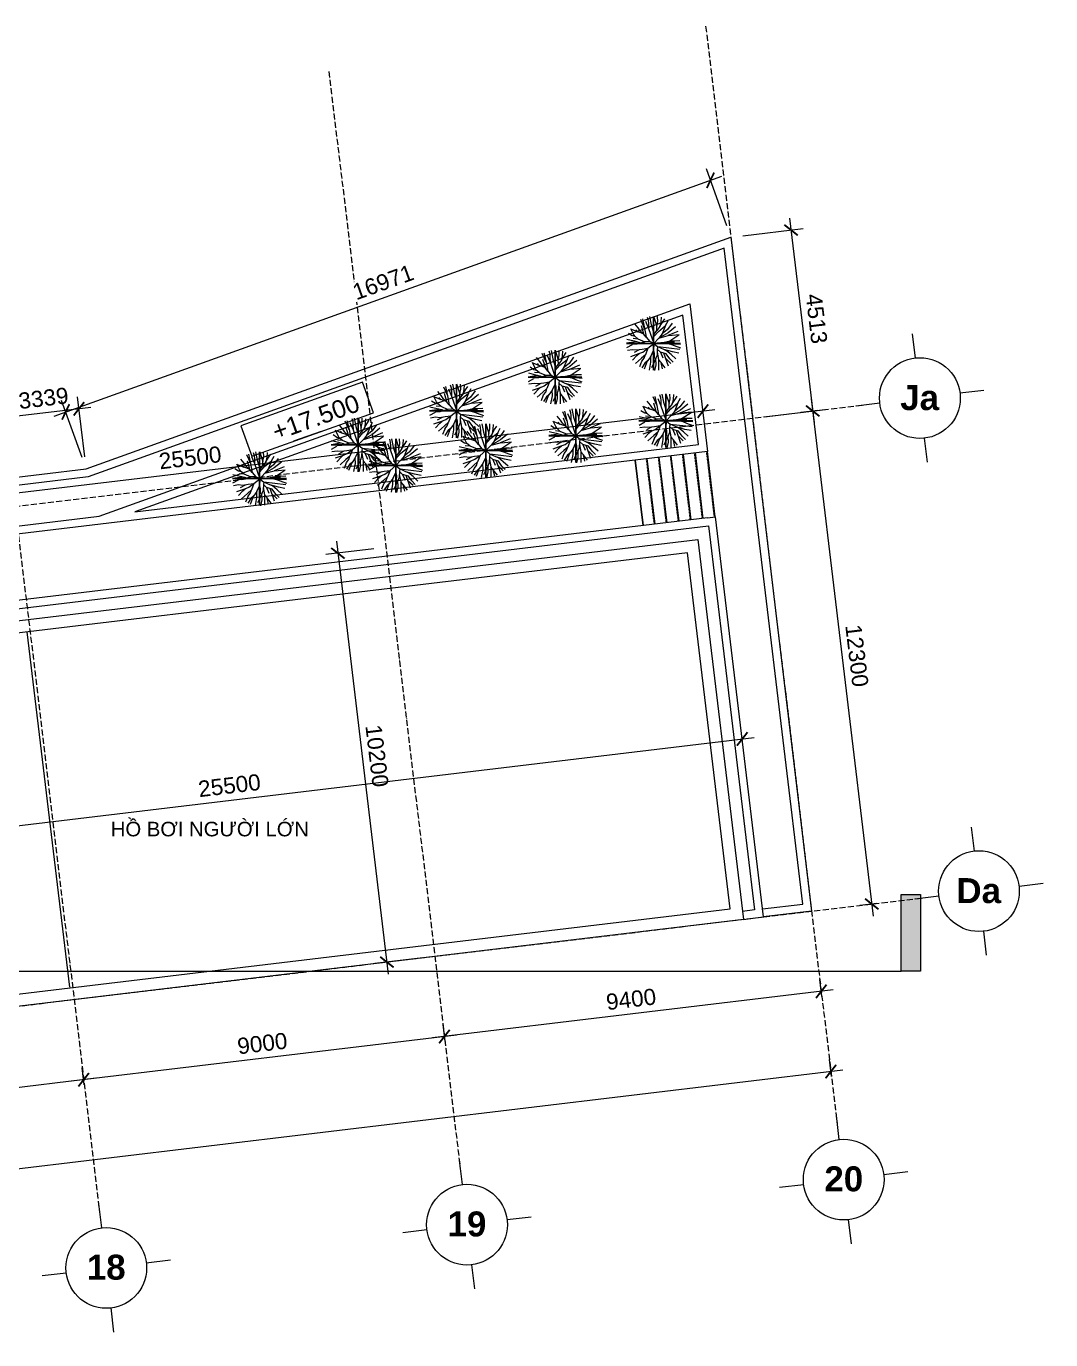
# Model space of a CAD drawing. Header units: millimetres. Extents: x -20215 to 101892, y -17414 to 45470.
# Drawn here: x 76515 to 101892, y 10793 to 43328 of the extents above; entities that cross this region are included whole.
import ezdxf

# ---------------------------------------------------------------- set-up
doc = ezdxf.new("R2010")
doc.units = ezdxf.units.MM
doc.linetypes.add('Grid Line', pattern=[4.2, 3, -0.6, 0, -0.6])
doc.linetypes.add('Overhead 1_16_', pattern=[2.579687, 1.5875, -0.992188])
for name, color, linetype, lineweight in [('CHU', 181, 'Continuous', 5), ('DIM', 1, 'Continuous', 5), ('G-ANNO-DIMS', 111, 'Continuous', 5), ('G-ANNO-SYMB', 111, 'Continuous', 5), ('G-IMPT', 8, 'Continuous', 5), ('KH', 6, 'Continuous', 5), ('L-SITE', 91, 'Continuous', 5), ('NET-THAY', 2, 'Continuous', 9), ('S-STRS', 31, 'Continuous', 5), ('TRUC', 225, 'Continuous', 5)]:
    doc.layers.add(name, color=color, linetype=linetype, lineweight=lineweight)
doc.styles.add('Arial_3', font='arial_0.ttf', dxfattribs={"height": 440})
doc.styles.add('Arial_6', font='arial_0.ttf', dxfattribs={"height": 360})
doc.styles.add('Arial_B', font='arialbd_0.ttf', dxfattribs={"height": 619.047619})
doc.styles.add('TA1', font='arial_0.ttf')
doc.dimstyles.new('D_200_KTx2', dxfattribs={"dimtxt": 400, "dimasz": 300, "dimexe": 300, "dimexo": 300, "dimgap": 160, "dimtad": 1, "dimdec": 0, "dimzin": 9, "dimtxsty": 'TA1', "dimblk": 'ARCHTICK', "dimcen": 1, "dimdle": 300, "dimclrd": 256, "dimclre": 256, "dimclrt": 7, "dimadec": 0, "dimazin": 0, "dimtfac": 1, "dimtdec": 0, "dimtix": 1, "dimtmove": 1, "dimatfit": 3, "dimldrblk": 'ARCHTICK', "dimfxl": 0, "dimtolj": 1, "dimtzin": 0, "dimlwd": -1, "dimlwe": -1, "dimarcsym": 0})

# ---------------------------------------------------------------- blocks, each defined once
blk = doc.blocks.new('CAY XANH 1 - new block_dwg_110_植栽_中_高木 - 落葉1_φ4000_H5500-1445069-IDEA-4th Storey - Detail-1404438-MẶT BẰNG TẦNG 4')
at = {"layer": 'G-IMPT'}
for p, q in [((-667, 1111), (-958, 1760)), ((879, 1317), (625, 696)), ((-2000, 33), (-1462, 119)), ((-1850, 759), (-1578, 578)), ((-1570, 578), (-1398, 529)), ((-1453, 121), (-1278, 144)), ((1796, 880), (1057, 580)), ((1855, 599), (1188, 159)), ((-1975, -315), (-1571, -88)), ((-1423, -653), (-1041, -445)), ((1923, -449), (303, -262)), ((1097, -1672), (762, -724)), ((1984, -88), (1545, -58)), ((-1024, -1718), (-864, -1308)), ((855, -1808), (552, -1405)), ((1278, -1483), (902, -1122))]:
    blk.add_line(p, q, dxfattribs=at)
at = {"layer": 'G-IMPT', "flags": 128}
for points in [[(-306, 1976), (-181, 1368), (30, 691), (242, 956)], [(-5, 2000), (224, 1272), (298, 1613), (285, 1980)], [(-1522, 376), (-1182, 348), (-1399, 530), (-1482, 672), (-1685, 1077)], [(-1640, 1059), (-1182, 862), (-1319, 1008)], [(-838, 1808), (-670, 1129), (-546, 458), (-743, 713), (-989, 932), (-1147, 1149), (-1389, 1451)], [(-934, 1324), (-819, 978), (-743, 713), (-1182, 862)], [(-615, 1645), (-379, 1110), (0, 0), (-295, 133)], [(-472, 1941), (-408, 1715), (-389, 1474), (-379, 1110)], [(1939, 182), (1516, 167), (1206, 162), (773, 64), (0, 0), (-10, 303), (30, 691), (-10, 1257), (-10, 1592)], [(1364, 1487), (1021, 1024), (625, 696), (384, 396), (0, 0), (305, -251), (268, -432)], [(10, 497), (348, 890), (879, 1317), (1065, 1665)], [(459, 1252), (242, 956), (224, 1272)], [(1602, 1227), (1074, 790), (384, 396), (1064, 582), (1374, 607), (1887, 662)], [(541, 1934), (518, 1586), (459, 1252), (641, 1557), (813, 1820)], [(-1974, 319), (-1451, 187), (-1104, 101), (-945, 37)], [(-1683, -957), (-1092, -755), (-807, -637), (-423, -352), (0, 0), (-5, -527)], [(-1182, 348), (-645, 125), (-1245, -52), (-1564, -80)], [(-546, 458), (-295, 133), (-645, 125)], [(1538, 78), (773, 64), (1241, -50)], [(-1938, -494), (-1560, -440), (-1235, -475), (-846, -416), (-423, -352), (-610, -834), (-905, -1095), (-1342, -1483)], [(-1567, -1243), (-1244, -895), (-1077, -745)], [(-867, -1310), (-703, -1095), (-608, -832)], [(-321, -1974), (-207, -1385), (-217, -960), (-458, -1297)], [(-217, -960), (-5, -527), (44, -720), (39, -1126)], [(508, -651), (268, -432), (248, -870), (165, -1101)], [(258, -651), (365, -1191), (365, -1967)], [(1865, -721), (1389, -632), (743, -453), (305, -251)], [(1438, -1391), (1191, -1135), (931, -773), (508, -651), (685, -1070)], [(1640, -1145), (1284, -817), (935, -541), (743, -453)], [(1534, -57), (1241, -50), (1512, -168), (1971, -338)], [(-682, -1880), (-458, -1297), (-645, -1459), (-866, -1803)], [(76, -1999), (175, -1573), (165, -1101), (52, -1342), (-170, -1795)], [(659, -1888), (552, -1405), (365, -1191)]]:
    blk.add_lwpolyline(points, dxfattribs=at)
blk = doc.blocks.new('CAY XANH 1 - new block_dwg-1404437-MẶT BẰNG TẦNG 4')
at = {"xscale": 0.5, "yscale": 0.5, "zscale": 0.5}
blk.add_blockref('CAY XANH 1 - new block_dwg_110_植栽_中_高木 - 落葉1_φ4000_H5500-1445069-IDEA-4th Storey - Detail-1404438-MẶT BẰNG TẦNG 4', (-494874, 495980), dxfattribs=at)
blk = doc.blocks.new('CAY XANH 1 - CAY XANH_dwg-1404436-MẶT BẰNG TẦNG 4')
at = {"layer": 'G-IMPT'}
for p, q in [((28746, 0), (28733, 0)), ((28788, 0), (28771, 0)), ((28931, 0), (28922, 0)), ((29155, 0), (29164, 0))]:
    blk.add_line(p, q, dxfattribs=at)
at = {"layer": 'G-IMPT', "flags": 128}
for points in [[(28694, 0), (28685, 0), (28661, 0), (28659, 0), (28644, 0), (28634, 0), (28611, 0), (28604, 0), (28594, 0), (28604, 0), (28610, 0), (28592, 0), (28571, 0), (28578, 0), (28604, 0), (28662, 0), (28643, 0), (28600, 0), (28579, 0), (28610, 0), (28604, 0), (28575, 0), (28564, 0), (28585, 0), (28610, 0), (28614, 0), (28600, 0), (28612, 0), (28639, 0), (28678, 0), (28708, 0), (28714, 0), (28726, 0), (28716, 0), (28712, 0), (28702, 0), (28691, 0), (28706, 0), (28731, 0), (28735, 0), (28751, 0), (28757, 0), (28781, 0), (28806, 0), (28822, 0), (28833, 0), (28837, 0), (28862, 0), (28883, 0), (28899, 0), (28916, 0), (28931, 0)], [(28648, 0), (28661, 0), (28678, 0), (28674, 0), (28670, 0), (28648, 0)], [(29039, 0), (29014, 0), (28989, 0), (28974, 0), (28976, 0), (28959, 0), (28943, 0), (28926, 0), (28918, 0), (28931, 0), (28920, 0), (28895, 0), (28878, 0), (28821, 0), (28814, 0), (28795, 0), (28770, 0), (28708, 0), (28715, 0), (28723, 0), (28717, 0), (28708, 0), (28702, 0), (28694, 0)], [(28752, 0), (28737, 0), (28716, 0)], [(28716, 0), (28725, 0), (28722, 0), (28735, 0), (28741, 0), (28746, 0), (28766, 0), (28752, 0)], [(28733, 0), (28739, 0), (28756, 0), (28766, 0), (28771, 0), (28775, 0), (28781, 0), (28789, 0), (28793, 0), (28733, 0)], [(28733, 0), (28740, 0), (28816, 0), (28825, 0), (28882, 0), (28895, 0), (28899, 0), (28889, 0), (28895, 0), (28905, 0), (28922, 0), (28928, 0)], [(28764, 0), (28748, 0), (28746, 0)], [(28785, 0), (28789, 0), (28791, 0), (28785, 0), (28764, 0)], [(28771, 0), (28769, 0), (28780, 0), (28788, 0)], [(28818, 0), (28797, 0), (28785, 0)], [(28922, 0), (28909, 0), (28910, 0), (28893, 0), (28899, 0), (28893, 0), (28868, 0), (28812, 0)], [(28812, 0), (28823, 0), (28818, 0)], [(28928, 0), (28939, 0), (28941, 0), (28947, 0), (28957, 0), (28933, 0), (28922, 0), (28931, 0), (28947, 0), (28962, 0), (28970, 0), (28982, 0), (28995, 0)], [(29091, 0), (29111, 0), (29116, 0), (29107, 0), (29089, 0), (29082, 0), (29072, 0), (29059, 0), (29037, 0), (29034, 0), (29018, 0), (29008, 0), (29003, 0), (28997, 0), (28984, 0), (28966, 0), (28959, 0), (28957, 0), (28939, 0), (28922, 0)], [(28922, 0), (28931, 0), (28933, 0), (28943, 0), (28957, 0), (28955, 0), (28959, 0), (28976, 0), (28982, 0), (28987, 0), (29005, 0), (29037, 0), (29047, 0), (29053, 0), (29041, 0), (29043, 0), (29051, 0), (29068, 0)], [(28995, 0), (29010, 0), (29026, 0), (29020, 0), (29006, 0)], [(29006, 0), (29026, 0), (29030, 0), (29018, 0), (29026, 0), (29045, 0), (29053, 0), (29062, 0), (29070, 0), (29084, 0), (29109, 0), (29115, 0)], [(29313, 0), (29293, 0), (29303, 0), (29316, 0), (29320, 0), (29303, 0), (29286, 0), (29263, 0), (29270, 0), (29305, 0), (29313, 0), (29305, 0), (29297, 0), (29282, 0), (29327, 0), (29349, 0), (29330, 0), (29344, 0), (29391, 0), (29381, 0), (29362, 0), (29366, 0), (29374, 0), (29353, 0), (29345, 0), (29331, 0), (29312, 0), (29298, 0), (29230, 0), (29212, 0), (29205, 0), (29176, 0), (29168, 0), (29151, 0), (29145, 0), (29161, 0), (29174, 0), (29170, 0), (29153, 0), (29145, 0), (29103, 0), (29107, 0), (29070, 0), (29043, 0), (29037, 0)], [(29037, 0), (29059, 0), (29072, 0), (29087, 0), (29099, 0), (29089, 0), (29076, 0), (29068, 0), (29105, 0), (29116, 0)], [(29116, 0), (29091, 0), (29084, 0), (29070, 0), (29049, 0), (29039, 0)], [(29068, 0), (29057, 0), (29060, 0), (29112, 0), (29147, 0), (29158, 0), (29136, 0), (29132, 0), (29147, 0), (29162, 0), (29170, 0), (29187, 0), (29195, 0), (29222, 0), (29233, 0), (29257, 0), (29211, 0), (29220, 0), (29209, 0), (29224, 0), (29238, 0), (29247, 0), (29261, 0), (29269, 0), (29284, 0), (29299, 0), (29313, 0)], [(29115, 0), (29101, 0), (29091, 0)], [(29161, 0), (29147, 0), (29134, 0), (29139, 0), (29162, 0), (29170, 0), (29155, 0)], [(29164, 0), (29173, 0), (29180, 0), (29193, 0), (29186, 0), (29151, 0), (29144, 0), (29138, 0), (29144, 0), (29155, 0)], [(29155, 0), (29162, 0), (29182, 0), (29192, 0), (29186, 0), (29212, 0), (29224, 0), (29205, 0), (29199, 0), (29178, 0), (29180, 0)], [(29180, 0), (29174, 0), (29161, 0)], [(29221, 0), (29199, 0), (29186, 0), (29199, 0)], [(29199, 0), (29210, 0), (29230, 0), (29241, 0), (29283, 0), (29301, 0), (29297, 0), (29239, 0), (29241, 0), (29226, 0), (29221, 0)]]:
    blk.add_lwpolyline(points, dxfattribs=at)
for points in [[(28646, 0), (28641, 0), (28707, 0), (28677, 0), (28672, 0), (28685, 0), (28677, 0)], [(28691, 0), (28669, 0), (28662, 0), (28675, 0), (28681, 0), (28698, 0), (28700, 0)], [(28738, 0), (28751, 0), (28760, 0), (28755, 0), (28738, 0), (28711, 0), (28700, 0), (28698, 0), (28716, 0), (28718, 0), (28722, 0), (28740, 0)], [(28786, 0), (28784, 0), (28768, 0), (28757, 0), (28753, 0), (28748, 0), (28768, 0), (28777, 0)], [(28905, 0), (28916, 0), (28872, 0), (28806, 0), (28810, 0), (28804, 0), (28874, 0), (28883, 0)], [(28872, 0), (28858, 0), (28852, 0), (28863, 0)], [(28898, 0), (28909, 0), (28929, 0), (28931, 0), (28935, 0), (28942, 0), (28931, 0), (28909, 0), (28880, 0)], [(28927, 0), (28942, 0), (28957, 0), (28951, 0), (28975, 0), (28957, 0), (28949, 0), (28916, 0)], [(28971, 0), (28975, 0), (28957, 0), (28942, 0), (28955, 0), (28951, 0)], [(29037, 0), (29043, 0), (29045, 0), (29026, 0), (29023, 0)], [(29118, 0), (29116, 0), (29136, 0), (29140, 0), (29129, 0)], [(29158, 0), (29162, 0), (29191, 0), (29195, 0), (29193, 0), (29206, 0), (29226, 0), (29219, 0), (29206, 0), (29204, 0), (29193, 0), (29164, 0)], [(29287, 0), (29239, 0), (29232, 0), (29295, 0), (29300, 0), (29320, 0), (29304, 0)]]:
    blk.add_lwpolyline(points, close=True, dxfattribs=at)
blk = doc.blocks.new('CAY XANH 1 - CAY XANH_dwg-1404435-MẶT BẰNG TẦNG 4')
at = {"layer": 'G-IMPT'}
for p, q in [((0, -28746), (0, -28733)), ((0, -28788), (0, -28771)), ((0, -28931), (0, -28922)), ((0, -29155), (0, -29164))]:
    blk.add_line(p, q, dxfattribs=at)
at = {"layer": 'G-IMPT', "flags": 128}
for points in [[(0, -28694), (0, -28685), (0, -28661), (0, -28659), (0, -28644), (0, -28634), (0, -28611), (0, -28604), (0, -28594), (0, -28604), (0, -28610), (0, -28592), (0, -28571), (0, -28578), (0, -28604), (0, -28662), (0, -28643), (0, -28600), (0, -28579), (0, -28610), (0, -28604), (0, -28575), (0, -28564), (0, -28585), (0, -28610), (0, -28614), (0, -28600), (0, -28612), (0, -28639), (0, -28678), (0, -28708), (0, -28714), (0, -28726), (0, -28716), (0, -28712), (0, -28702), (0, -28691), (0, -28706), (0, -28731), (0, -28735), (0, -28751), (0, -28757), (0, -28781), (0, -28806), (0, -28822), (0, -28833), (0, -28837), (0, -28862), (0, -28883), (0, -28899), (0, -28916), (0, -28931)], [(0, -28648), (0, -28661), (0, -28678), (0, -28674), (0, -28670), (0, -28648)], [(0, -29039), (0, -29014), (0, -28989), (0, -28974), (0, -28976), (0, -28959), (0, -28943), (0, -28926), (0, -28918), (0, -28931), (0, -28920), (0, -28895), (0, -28878), (0, -28821), (0, -28814), (0, -28795), (0, -28770), (0, -28708), (0, -28715), (0, -28723), (0, -28717), (0, -28708), (0, -28702), (0, -28694)], [(0, -28752), (0, -28737), (0, -28716)], [(0, -28716), (0, -28725), (0, -28722), (0, -28735), (0, -28741), (0, -28746), (0, -28766), (0, -28752)], [(0, -28733), (0, -28739), (0, -28756), (0, -28766), (0, -28771), (0, -28775), (0, -28781), (0, -28789), (0, -28793), (0, -28733)], [(0, -28733), (0, -28740), (0, -28816), (0, -28825), (0, -28882), (0, -28895), (0, -28899), (0, -28889), (0, -28895), (0, -28905), (0, -28922), (0, -28928)], [(0, -28764), (0, -28748), (0, -28746)], [(0, -28785), (0, -28789), (0, -28791), (0, -28785), (0, -28764)], [(0, -28771), (0, -28769), (0, -28780), (0, -28788)], [(0, -28818), (0, -28797), (0, -28785)], [(0, -28922), (0, -28909), (0, -28910), (0, -28893), (0, -28899), (0, -28893), (0, -28868), (0, -28812)], [(0, -28812), (0, -28823), (0, -28818)], [(0, -28928), (0, -28939), (0, -28941), (0, -28947), (0, -28957), (0, -28933), (0, -28922), (0, -28931), (0, -28947), (0, -28962), (0, -28970), (0, -28982), (0, -28995)], [(0, -29091), (0, -29111), (0, -29116), (0, -29107), (0, -29089), (0, -29082), (0, -29072), (0, -29059), (0, -29037), (0, -29034), (0, -29018), (0, -29008), (0, -29003), (0, -28997), (0, -28984), (0, -28966), (0, -28959), (0, -28957), (0, -28939), (0, -28922)], [(0, -28922), (0, -28931), (0, -28933), (0, -28943), (0, -28957), (0, -28955), (0, -28959), (0, -28976), (0, -28982), (0, -28987), (0, -29005), (0, -29037), (0, -29047), (0, -29053), (0, -29041), (0, -29043), (0, -29051), (0, -29068)], [(0, -28995), (0, -29010), (0, -29026), (0, -29020), (0, -29006)], [(0, -29006), (0, -29026), (0, -29030), (0, -29018), (0, -29026), (0, -29045), (0, -29053), (0, -29062), (0, -29070), (0, -29084), (0, -29109), (0, -29115)], [(0, -29313), (0, -29293), (0, -29303), (0, -29316), (0, -29320), (0, -29303), (0, -29286), (0, -29263), (0, -29270), (0, -29305), (0, -29313), (0, -29305), (0, -29297), (0, -29282), (0, -29327), (0, -29349), (0, -29330), (0, -29344), (0, -29391), (0, -29381), (0, -29362), (0, -29366), (0, -29374), (0, -29353), (0, -29345), (0, -29331), (0, -29312), (0, -29298), (0, -29230), (0, -29212), (0, -29205), (0, -29176), (0, -29168), (0, -29151), (0, -29145), (0, -29161), (0, -29174), (0, -29170), (0, -29153), (0, -29145), (0, -29103), (0, -29107), (0, -29070), (0, -29043), (0, -29037)], [(0, -29037), (0, -29059), (0, -29072), (0, -29087), (0, -29099), (0, -29089), (0, -29076), (0, -29068), (0, -29105), (0, -29116)], [(0, -29116), (0, -29091), (0, -29084), (0, -29070), (0, -29049), (0, -29039)], [(0, -29068), (0, -29057), (0, -29060), (0, -29112), (0, -29147), (0, -29158), (0, -29136), (0, -29132), (0, -29147), (0, -29162), (0, -29170), (0, -29187), (0, -29195), (0, -29222), (0, -29233), (0, -29257), (0, -29211), (0, -29220), (0, -29209), (0, -29224), (0, -29238), (0, -29247), (0, -29261), (0, -29269), (0, -29284), (0, -29299), (0, -29313)], [(0, -29115), (0, -29101), (0, -29091)], [(0, -29161), (0, -29147), (0, -29134), (0, -29139), (0, -29162), (0, -29170), (0, -29155)], [(0, -29164), (0, -29173), (0, -29180), (0, -29193), (0, -29186), (0, -29151), (0, -29144), (0, -29138), (0, -29144), (0, -29155)], [(0, -29155), (0, -29162), (0, -29182), (0, -29192), (0, -29186), (0, -29212), (0, -29224), (0, -29205), (0, -29199), (0, -29178), (0, -29180)], [(0, -29180), (0, -29174), (0, -29161)], [(0, -29221), (0, -29199), (0, -29186), (0, -29199)], [(0, -29199), (0, -29210), (0, -29230), (0, -29241), (0, -29283), (0, -29301), (0, -29297), (0, -29239), (0, -29241), (0, -29226), (0, -29221)]]:
    blk.add_lwpolyline(points, dxfattribs=at)
for points in [[(0, -28646), (0, -28641), (0, -28707), (0, -28677), (0, -28672), (0, -28685), (0, -28677)], [(0, -28691), (0, -28669), (0, -28662), (0, -28675), (0, -28681), (0, -28698), (0, -28700)], [(0, -28738), (0, -28751), (0, -28760), (0, -28755), (0, -28738), (0, -28711), (0, -28700), (0, -28698), (0, -28716), (0, -28718), (0, -28722), (0, -28740)], [(0, -28786), (0, -28784), (0, -28768), (0, -28757), (0, -28753), (0, -28748), (0, -28768), (0, -28777)], [(0, -28905), (0, -28916), (0, -28872), (0, -28806), (0, -28810), (0, -28804), (0, -28874), (0, -28883)], [(0, -28872), (0, -28858), (0, -28852), (0, -28863)], [(0, -28898), (0, -28909), (0, -28929), (0, -28931), (0, -28935), (0, -28942), (0, -28931), (0, -28909), (0, -28880)], [(0, -28927), (0, -28942), (0, -28957), (0, -28951), (0, -28975), (0, -28957), (0, -28949), (0, -28916)], [(0, -28971), (0, -28975), (0, -28957), (0, -28942), (0, -28955), (0, -28951)], [(0, -29037), (0, -29043), (0, -29045), (0, -29026), (0, -29023)], [(0, -29118), (0, -29116), (0, -29136), (0, -29140), (0, -29129)], [(0, -29158), (0, -29162), (0, -29191), (0, -29195), (0, -29193), (0, -29206), (0, -29226), (0, -29219), (0, -29206), (0, -29204), (0, -29193), (0, -29164)], [(0, -29287), (0, -29239), (0, -29232), (0, -29295), (0, -29300), (0, -29320), (0, -29304)]]:
    blk.add_lwpolyline(points, close=True, dxfattribs=at)
blk = doc.blocks.new('CAY XANH 1 - CAY XANH 1-1405520-MẶT BẰNG TẦNG 4')
for name, p, xscale, yscale, zscale in [('CAY XANH 1 - new block_dwg-1404437-MẶT BẰNG TẦNG 4', (331763, -332504), 0.6703958691910499, 0.6703958691910499, 0.6703958691910499), ('CAY XANH 1 - CAY XANH_dwg-1404435-MẶT BẰNG TẦNG 4', (0, 46610), 1.608504446305672, 1.608504446305672, 1.608504446305672), ('CAY XANH 1 - CAY XANH_dwg-1404436-MẶT BẰNG TẦNG 4', (-46721, 0), 1.612196637345681, 1.612196637345681, 1.612196637345681)]:
    blk.add_blockref(name, p, dxfattribs=dict(xscale=xscale, yscale=yscale, zscale=zscale))
blk = doc.blocks.new('Section - 3_32_ x 3_8_-317996-MẶT BẰNG TẦNG 4')
at = {"layer": 'G-ANNO-SYMB'}
blk.add_hatch(color=256, dxfattribs=at).paths.add_polyline_path([(0, 9.525), (0, 0), (-2.38125, 0), (-2.38125, 9.525)], flags=0)
for p, q in [((0, 9.525), (-2.38125, 9.525)), ((-2.38125, 9.525), (-2.38125, 0)), ((0, 0), (0, 9.525)), ((-2.38125, 0), (0, 0))]:
    blk.add_line(p, q, dxfattribs=at)
blk = doc.blocks.new('_ARCHTICK')
at = {"color": 0, "linetype": 'ByBlock', "const_width": 0.15}
blk.add_lwpolyline([(-0.5, -0.5), (0.5, 0.5)], dxfattribs=at)
blk = doc.blocks.new('*D408')
at = {"layer": 'Defpoints', "color": 0, "transparency": 16777216}
for p in [(96257, 19001), (86873, 18304), (86924, 17883)]:
    blk.add_point(p, dxfattribs=at)
at = {"layer": 'DIM', "transparency": 16777216}
for p, q in [((96221, 19299), (96171, 19720)), ((96505, 19458), (86576, 18269)), ((86888, 18181), (86838, 18602))]:
    blk.add_line(p, q, dxfattribs=at)
at = {"layer": 'DIM', "transparency": 16777216, "xscale": 300, "yscale": 300, "zscale": 300}
for p, rotation in [((96207, 19422), 6.830649259175843), ((86873, 18304), 186.8306492591759)]:
    blk.add_blockref('_ARCHTICK', p, dxfattribs=dict(at, rotation=rotation))
at = {"layer": 'DIM', "color": 7, "transparency": 16777216, "insert": (91497, 19225), "char_height": 400, "attachment_point": 5, "rotation": 6.8306, "style": 'TA1'}
blk.add_mtext('\\A1;9400', dxfattribs=at)
blk = doc.blocks.new('*D409')
at = {"layer": 'Defpoints', "color": 0, "transparency": 16777216}
for p in [(86924, 17883), (77937, 17234), (77988, 16813)]:
    blk.add_point(p, dxfattribs=at)
at = {"layer": 'DIM', "transparency": 16777216}
for p, q in [((86888, 18181), (86838, 18602)), ((87171, 18340), (77639, 17198)), ((77952, 17111), (77902, 17532))]:
    blk.add_line(p, q, dxfattribs=at)
at = {"layer": 'DIM', "transparency": 16777216, "xscale": 300, "yscale": 300, "zscale": 300}
for p, rotation in [((86873, 18304), 6.830649259175843), ((77937, 17234), 186.8306492591759)]:
    blk.add_blockref('_ARCHTICK', p, dxfattribs=dict(at, rotation=rotation))
at = {"layer": 'DIM', "color": 7, "transparency": 16777216, "insert": (82362, 18131), "char_height": 400, "attachment_point": 5, "rotation": 6.8306, "style": 'TA1'}
blk.add_mtext('\\A1;9000', dxfattribs=at)
blk = doc.blocks.new('*D410')
at = {"layer": 'Defpoints', "color": 0, "transparency": 16777216}
for p in [(77988, 16813), (69001, 16163), (69052, 15742)]:
    blk.add_point(p, dxfattribs=at)
at = {"layer": 'DIM', "transparency": 16777216}
for p, q in [((78235, 17270), (68703, 16128)), ((77952, 17111), (77902, 17532)), ((69016, 16040), (68965, 16461))]:
    blk.add_line(p, q, dxfattribs=at)
at = {"layer": 'DIM', "transparency": 16777216, "xscale": 300, "yscale": 300, "zscale": 300}
for p, rotation in [((77937, 17234), 6.830649259175843), ((69001, 16163), 186.8306492591759)]:
    blk.add_blockref('_ARCHTICK', p, dxfattribs=dict(at, rotation=rotation))
at = {"layer": 'DIM', "color": 7, "transparency": 16777216, "insert": (73426, 17060), "char_height": 400, "attachment_point": 5, "rotation": 6.8306, "style": 'TA1'}
blk.add_mtext('\\A1;9000', dxfattribs=at)
blk = doc.blocks.new('*D413')
at = {"layer": 'Defpoints', "color": 0, "transparency": 16777216}
for p in [(96495, 17015), (51367, 12037), (51417, 11616)]:
    blk.add_point(p, dxfattribs=at)
at = {"layer": 'DIM', "transparency": 16777216}
for p, q in [((96459, 17313), (96409, 17734)), ((96742, 17472), (51069, 12001)), ((51382, 11913), (51331, 12335))]:
    blk.add_line(p, q, dxfattribs=at)
at = {"layer": 'DIM', "transparency": 16777216, "xscale": 300, "yscale": 300, "zscale": 300}
for p, rotation in [((96445, 17436), 6.830649259175843), ((51367, 12037), 186.8306492591759)]:
    blk.add_blockref('_ARCHTICK', p, dxfattribs=dict(at, rotation=rotation))
at = {"layer": 'DIM', "color": 7, "transparency": 16777216, "insert": (73862, 15098), "char_height": 400, "attachment_point": 5, "rotation": 6.8306, "style": 'TA1'}
blk.add_mtext('\\A1;45400', dxfattribs=at)
blk = doc.blocks.new('*D414')
at = {"layer": 'Defpoints', "color": 0, "transparency": 16777216}
for p in [(96417, 33850), (97458, 21587), (97880, 21637)]:
    blk.add_point(p, dxfattribs=at)
at = {"layer": 'DIM', "transparency": 16777216}
for p, q in [((95960, 34097), (97494, 21289)), ((96119, 33814), (95698, 33764)), ((97582, 21602), (97160, 21551))]:
    blk.add_line(p, q, dxfattribs=at)
at = {"layer": 'DIM', "transparency": 16777216, "xscale": 300, "yscale": 300, "zscale": 300}
for p, rotation in [((95995, 33800), 96.83064925917584), ((97458, 21587), 276.8306492591759)]:
    blk.add_blockref('_ARCHTICK', p, dxfattribs=dict(at, rotation=rotation))
at = {"layer": 'DIM', "color": 7, "transparency": 16777216, "insert": (97089, 27736), "char_height": 400, "attachment_point": 5, "rotation": 276.8306, "style": 'TA1'}
blk.add_mtext('\\A1;12300', dxfattribs=at)
blk = doc.blocks.new('Grid - FamilyAL-KH TRUC-550400-MẶT BẰNG HẦM 2')
at = {"layer": 'KH'}
for p, q in [((0, 7), (0, 4)), ((-8, -1), (-5, -1)), ((8, -1), (5, -1)), ((0, -9), (0, -6))]:
    blk.add_line(p, q, dxfattribs=at)
blk.add_circle((0, -1), 5, dxfattribs=at)
blk = doc.blocks.new('*D367')
at = {"layer": 'Defpoints', "color": 0, "transparency": 16777216}
for p in [(74504, 33455), (77999, 32363), (74683, 31965)]:
    blk.add_point(p, dxfattribs=at)
at = {"layer": 'DIM', "transparency": 16777216}
for p, q in [((78118, 33888), (74206, 33419)), ((77963, 32661), (77784, 34150)), ((74647, 32263), (74468, 33753))]:
    blk.add_line(p, q, dxfattribs=at)
at = {"layer": 'DIM', "transparency": 16777216, "xscale": 300, "yscale": 300, "zscale": 300, "rotation": 186.8424161083641}
blk.add_blockref('_ARCHTICK', (74504, 33455), dxfattribs=at)
at = {"layer": 'DIM', "color": 7, "transparency": 16777216, "insert": (76941, 34114), "char_height": 400, "attachment_point": 5, "rotation": 6.8424, "style": 'TA1', "bg_fill": 3, "box_fill_scale": 1.1, "bg_fill_color": 256, "bg_fill_true_color": 13158600, "bg_fill_transparency": 0}
blk.add_mtext('\\A1;3339', dxfattribs=at)
at = {"layer": 'DIM', "transparency": 16777216, "xscale": 300, "yscale": 300, "zscale": 300, "rotation": 6.842416108364065}
blk.add_blockref('_ARCHTICK', (77820, 33853), dxfattribs=at)
blk = doc.blocks.new('*D368')
at = {"layer": 'Defpoints', "color": 0, "transparency": 16777216}
for p in [(93463, 39513), (93970, 38101), (77999, 32363)]:
    blk.add_point(p, dxfattribs=at)
at = {"layer": 'DIM', "transparency": 16777216}
for p, q in [((93869, 38384), (93361, 39795)), ((77209, 33673), (93745, 39614)), ((77897, 32646), (77390, 34057))]:
    blk.add_line(p, q, dxfattribs=at)
at = {"layer": 'DIM', "transparency": 16777216, "xscale": 300, "yscale": 300, "zscale": 300}
for p, rotation in [((93463, 39513), 19.76210720897471), ((77491, 33775), 199.7621072089747)]:
    blk.add_blockref('_ARCHTICK', p, dxfattribs=dict(at, rotation=rotation))
at = {"layer": 'DIM', "color": 7, "transparency": 16777216, "insert": (85354, 36987), "char_height": 400, "attachment_point": 5, "rotation": 19.7621, "style": 'TA1', "bg_fill": 3, "box_fill_scale": 1.1, "bg_fill_color": 256, "bg_fill_true_color": 13158600, "bg_fill_transparency": 0}
blk.add_mtext('\\A1;16971', dxfattribs=at)
blk = doc.blocks.new('*D369')
at = {"layer": 'Defpoints', "color": 0, "transparency": 16777216}
for p in [(93970, 38101), (94507, 33621), (95996, 33799)]:
    blk.add_point(p, dxfattribs=at)
at = {"layer": 'DIM', "transparency": 16777216}
for p, q in [((95424, 38578), (96032, 33501)), ((94268, 38137), (95757, 38315)), ((94805, 33657), (96294, 33835))]:
    blk.add_line(p, q, dxfattribs=at)
at = {"layer": 'DIM', "transparency": 16777216, "xscale": 300, "yscale": 300, "zscale": 300}
for p, rotation in [((95459, 38280), 96.83064925923395), ((95996, 33799), 276.830649259234)]:
    blk.add_blockref('_ARCHTICK', p, dxfattribs=dict(at, rotation=rotation))
at = {"layer": 'DIM', "color": 7, "transparency": 16777216, "insert": (96090, 36083), "char_height": 400, "attachment_point": 5, "rotation": 276.8306, "style": 'TA1', "bg_fill": 3, "box_fill_scale": 1.1, "bg_fill_color": 256, "bg_fill_true_color": 13158600, "bg_fill_transparency": 0}
blk.add_mtext('\\A1;4513', dxfattribs=at)
blk = doc.blocks.new('*D373')
at = {"layer": 'Defpoints', "color": 0, "transparency": 16777216}
for p in [(93277, 33795, 0), (67958, 30762, 0), (67958, 30762)]:
    blk.add_point(p, dxfattribs=at)
at = {"layer": 'DIM', "transparency": 16777216}
blk.add_line((93575, 33831), (67660, 30727), dxfattribs=at)
at = {"layer": 'DIM', "transparency": 16777216, "xscale": 300, "yscale": 300, "zscale": 300}
for p, rotation in [((93277, 33795), 6.830614788397371), ((67958, 30762), 186.8306147883974)]:
    blk.add_blockref('_ARCHTICK', p, dxfattribs=dict(at, rotation=rotation))
at = {"layer": 'DIM', "color": 7, "transparency": 16777216, "insert": (80574, 32640), "char_height": 400, "attachment_point": 5, "rotation": 6.8306, "style": 'TA1'}
blk.add_mtext('\\A1;25500', dxfattribs=at)
blk = doc.blocks.new('*D375')
at = {"layer": 'Defpoints', "color": 0, "transparency": 16777216}
for p in [(94250, 25675), (94254, 25641, 0), (68931, 22642, 0)]:
    blk.add_point(p, dxfattribs=at)
at = {"layer": 'DIM', "transparency": 16777216}
for p, q in [((68633, 22606), (94548, 25710)), ((94218, 25939), (94214, 25972))]:
    blk.add_line(p, q, dxfattribs=at)
at = {"layer": 'DIM', "transparency": 16777216, "xscale": 300, "yscale": 300, "zscale": 300}
for p, rotation in [((94250, 25675), 6.830614788306513), ((68931, 22642), 186.8306147883065)]:
    blk.add_blockref('_ARCHTICK', p, dxfattribs=dict(at, rotation=rotation))
at = {"layer": 'DIM', "color": 7, "transparency": 16777216, "insert": (81547, 24520), "char_height": 400, "attachment_point": 5, "rotation": 6.8306, "style": 'TA1'}
blk.add_mtext('\\A1;25500', dxfattribs=at)
blk = doc.blocks.new('*D416')
at = {"layer": 'Defpoints', "color": 0, "transparency": 16777216}
for p in [(85423, 30418), (86637, 20290), (85448, 20147)]:
    blk.add_point(p, dxfattribs=at)
at = {"layer": 'DIM', "transparency": 16777216}
for p, q in [((85125, 30382), (83936, 30240)), ((84198, 30573), (85483, 19850)), ((86339, 20254), (85150, 20112))]:
    blk.add_line(p, q, dxfattribs=at)
at = {"layer": 'DIM', "transparency": 16777216, "xscale": 300, "yscale": 300, "zscale": 300}
for p, rotation in [((84234, 30275), 96.83402444734597), ((85448, 20147), 276.8340244473459)]:
    blk.add_blockref('_ARCHTICK', p, dxfattribs=dict(at, rotation=rotation))
at = {"layer": 'DIM', "color": 7, "transparency": 16777216, "insert": (85202, 25255), "char_height": 400, "attachment_point": 5, "rotation": 276.834, "style": 'TA1'}
blk.add_mtext('\\A1;10200', dxfattribs=at)
blk = doc.blocks.new('Spot Elevations - CODE 1-1678943-MẶT BẰNG TẦNG 4')
at = {"layer": 'G-ANNO-DIMS'}
for p, q in [((10.5, 4), (-5.5, 4)), ((-5.5, 4), (-5.5, 0)), ((10.5, 0), (10.5, 4)), ((-5.5, 0), (10.5, 0))]:
    blk.add_line(p, q, dxfattribs=at)

msp = doc.modelspace()

# ---------------------------------------------------------------- linework, layer by layer
at = {"layer": 'G-ANNO-SYMB'}
msp.add_line((-17317.6, 19919), (98188.3, 19919), dxfattribs=at)
at = {"layer": 'NET-THAY'}
for p, q in [((77998.6, 32363.3), (93970.6, 38101.6)), ((93970.6, 38101.6), (95969.6, 21408.2)), ((93801.9, 37828.5), (78044.9, 32167.4)), ((95747.3, 21583), (93801.9, 37828.5)), ((78319, 31192.7), (92949.3, 36449)), ((92949.3, 36449), (93386.9, 32796.2)), ((92780.6, 36175.9), (79206.3, 31299)), ((93164.5, 32970.9), (92780.6, 36175.9)), ((79206.4, 31299), (93164.5, 32971)), ((93386.9, 32796.2), (72903.3, 30342.5)), ((74682.8, 31966.1), (77998.6, 32363.3)), ((78044.9, 32167.4), (74543.5, 31748)), ((93392.6, 31150.8), (67676.5, 28070.4)), ((67898.8, 27895.6), (93416.4, 30952.2)), ((73847.5, 30657.1), (78319, 31192.7)), ((93392.6, 31150.8), (93591.2, 31174.6)), ((93416.4, 30952.2), (94555.8, 21440.2)), ((94778.2, 21265.4), (93591.2, 31174.6)), ((68232, 27633.4), (93153.8, 30618.6)), ((93153.8, 30618.6), (94281.3, 21205.9)), ((92891.6, 30285.1), (68565.5, 27371.2)), ((93947.8, 21468.1), (92891.6, 30285.1)), ((94754.4, 21464.1), (95747.3, 21583)), ((94281.3, 21205.9), (59926.9, 17090.8)), ((69621.7, 18554.2), (93947.8, 21468.1)), ((94555.8, 21440.2), (94257.9, 21404.5)), ((94281.7, 21206), (94579.6, 21241.6)), ((94579.6, 21241.6), (94778.2, 21265.4)), ((95969.6, 21408.2), (94778.2, 21265.5))]:
    msp.add_line(p, q, dxfattribs=at)
at = {"layer": 'NET-THAY', "color": 7}
for p, q in [((91804.4, 30960.6), (91610, 32583.3)), ((76532.5, 28325.5), (77586.2, 19528.4))]:
    msp.add_line(p, q, dxfattribs=at)
at = {"layer": 'S-STRS'}
for p, q in [((91794.1, 30959.3), (91599.7, 32582.1)), ((92091.9, 30995), (91897.5, 32617.7)), ((92389.8, 31030.7), (92195.4, 32653.4)), ((92687.7, 31066.4), (92493.3, 32689.1)), ((92985.5, 31102), (92791.2, 32724.8)), ((93283.4, 31137.7), (93089, 32760.5)), ((93581.3, 31173.4), (93386.9, 32796.1))]:
    msp.add_line(p, q, dxfattribs=at)
at = {"layer": 'S-STRS', "linetype": 'Overhead 1_16_'}
for p, q in [((92073, 30992.7), (91878.6, 32615.5)), ((92370.9, 31028.4), (92176.5, 32651.2)), ((92668.7, 31064.1), (92474.4, 32686.8)), ((92966.6, 31099.8), (92772.2, 32722.5)), ((93264.5, 31135.5), (93070.1, 32758.2)), ((93562.4, 31171.1), (93368, 32793.9))]:
    msp.add_line(p, q, dxfattribs=at)
at = {"layer": 'TRUC', "linetype": 'Grid Line', "ltscale": 50}
for p, q in [((93344, 43328.2), (96598.6, 16150.4)), ((84010.7, 42210.2), (87265.3, 15032.4)), ((75074.6, 41139.8), (78329.2, 13961.9)), ((41585.2, 27281.7), (97259.7, 33950.9)), ((43048.1, 15069), (98722.6, 21738.3))]:
    msp.add_line(p, q, dxfattribs=at)

# ---------------------------------------------------------------- block references
at = {"lineweight": 5}
for p, xscale, yscale, zscale, rotation in [((98848.4, 34141.2), 199.9999999999999, 199.9999999999999, 199.9999999999999, 276.8306492592333), ((100311.3, 21928.6), 199.9999999999999, 199.9999999999999, 199.9999999999999, 276.8306492592333), ((96788.9, 14561.7), 200.0000000000007, 200.0000000000007, 200.0000000000007, 186.8306492592331), ((87455.6, 13443.7), 200.0000000000007, 200.0000000000007, 200.0000000000007, 186.8306492592331), ((78519.5, 12373.3), 199.9999999999995, 199.9999999999995, 199.9999999999995, 186.8306492592331)]:
    msp.add_blockref('Grid - FamilyAL-KH TRUC-550400-MẶT BẰNG HẦM 2', p, dxfattribs=dict(at, xscale=xscale, yscale=yscale, zscale=zscale, rotation=rotation))
at = {"layer": 'G-ANNO-SYMB', "extrusion": (0, 0, -1), "xscale": 199.9999999999999, "yscale": 199.9999999999999, "zscale": 199.9999999999999}
msp.add_blockref('Section - 3_32_ x 3_8_-317996-MẶT BẰNG TẦNG 4', (-98188.3, 19919), dxfattribs=at)
at = {"layer": 'L-SITE'}
for p in [(92054.9, 35474.1), (89615.1, 34636.4), (87175.3, 33798.6), (92360.7, 33556.3), (90129.1, 33186.5), (84735.5, 32960.8), (87897.5, 32816.7), (85665.9, 32446.9), (82295.7, 32123)]:
    msp.add_blockref('CAY XANH 1 - CAY XANH 1-1405520-MẶT BẰNG TẦNG 4', p, dxfattribs=at)

# ---------------------------------------------------------------- texts
at = {"layer": 'CHU', "color": 7, "insert": (83515.1, 23622.6), "char_height": 360, "width": 4823.76, "attachment_point": 3, "line_spacing_factor": 0.936439, "style": 'Arial_6'}
msp.add_mtext('\\pt2540.0016,5079.9996,7620.0012,10159.9992,12700.0008,15239.9988,17780.0004,20319.9984,22860,25400.0016,27939.9996,30480.0012,33019.9992,35560.0008,38099.9988,40640.0004,43179.9984,45720,48260.0016,50799.9996,53340.0012,55879.9992,58420.0008,60959.9988,63500.0004,66039.9984,68580,71120.0016,73659.9996,76200.0012,78739.9992,81280.0008;HỒ BƠI NGƯỜI LỚN', dxfattribs=at)
at = {"layer": 'KH', "char_height": 619.05, "attachment_point": 2, "line_spacing_factor": 0.941778, "style": 'Arial_B'}
for s, insert, width in [('Ja', (98644.6, 34439.8), 1116.488), ('Da', (100107.5, 22227.1), 1285.43), ('20', (96764.7, 15088.1), 1116.488), ('19', (87431.4, 13970.1), 1116.488), ('18', (78495.3, 12899.7), 1116.488)]:
    msp.add_mtext(s, dxfattribs=dict(at, insert=insert, width=width))

# ---------------------------------------------------------------- dimensions: what is measured, and where the dimension line sits
at = {"layer": 'DIM'}
for base, p1, p2, angle, picture, middle in [((97458.4, 21586.8), (96416.7, 33850), (97879.6, 21637.3), 276.83065, '*D414', (97088.7, 27736.5)), ((94250, 25674.6), (68931, 22641.7, 0), (94254, 25641.3, 0), 6.83061, '*D375', (81547.2, 24519.8)), ((86873.4, 18304.3), (96257.1, 19001), (86923.8, 17883.1), 6.83065, '*D408', (91496.7, 19224.9)), ((77937.3, 17233.9), (86923.8, 17883.1), (77987.7, 16812.6), 6.83065, '*D409', (82362, 18130.7)), ((51366.8, 12036.8), (96495, 17015.2), (51417.2, 11615.6), 6.83065, '*D413', (73862.3, 15098.3)), ((69001.1, 16163.5), (77987.7, 16812.6), (69051.6, 15742.2), 6.83065, '*D410', (73425.9, 17060.3))]:
    dim = msp.add_linear_dim(base=base, p1=p1, p2=p2, angle=angle, dimstyle='D_200_KTx2', dxfattribs=at)
    dim.commit()
    dim.dimension.update_dxf_attribs({"geometry": picture, "text_midpoint": middle})
dim = msp.add_aligned_dim(p1=(85422.9, 30417.7), p2=(86636.6, 20290), distance=-1197.5, dimstyle='D_200_KTx2', dxfattribs=at)
dim.commit()
dim.dimension.update_dxf_attribs({"geometry": '*D416', "text_midpoint": (85202.4, 25254.7)})

# ---------------------------------------------------------------- next in the draw order: dimensions: what is measured, and where the dimension line sits
dim = msp.add_linear_dim(base=(74504.2, 33454.7), p1=(77998.5, 32363.2), p2=(74682.9, 31965.4), angle=186.84242, dimstyle='D_200_KTx2', override={"dimtfill": 1, "dimarcsym": 2}, dxfattribs=at)
dim.commit()
dim.dimension.update_dxf_attribs({"geometry": '*D367', "text_midpoint": (76984.9, 33752.3), "dimtype": 161})

# ---------------------------------------------------------------- next in the draw order: dimensions: what is measured, and where the dimension line sits
dim = msp.add_aligned_dim(p1=(77998.5, 32363.2), p2=(93970.1, 38101.4), distance=1500, dimstyle='D_200_KTx2', override={"dimtfill": 1, "dimarcsym": 2}, dxfattribs=at)
dim.commit()
dim.dimension.update_dxf_attribs({"geometry": '*D368', "text_midpoint": (85354, 36986.7)})

# ---------------------------------------------------------------- next in the draw order: linework, layer by layer
at = {"layer": 'G-ANNO-DIMS'}
msp.add_line((83817.2, 33294.1), (83134.5, 33050.4), dxfattribs=at)

# ---------------------------------------------------------------- next in the draw order: block references
at = {"layer": 'G-ANNO-DIMS', "xscale": 199.9999999999998, "yscale": 199.9999999999998, "zscale": 199.9999999999998, "rotation": 19.64096232987329}
msp.add_blockref('Spot Elevations - CODE 1-1678943-MẶT BẰNG TẦNG 4', (83134.5, 33050.4), dxfattribs=at)

# ---------------------------------------------------------------- next in the draw order: texts
at = {"layer": 'G-ANNO-DIMS', "insert": (82559.7, 33474.8), "char_height": 440, "width": 2251.659, "attachment_point": 1, "rotation": 19.64096, "line_spacing_factor": 0.941778, "style": 'Arial_3'}
msp.add_mtext('+17.500', dxfattribs=at)

# ---------------------------------------------------------------- next in the draw order: dimensions: what is measured, and where the dimension line sits
at = {"layer": 'DIM'}
dim = msp.add_aligned_dim(p1=(93970.1, 38101.4), p2=(94506.7, 33620.9), distance=1500, dimstyle='D_200_KTx2', override={"dimtfill": 1, "dimarcsym": 2}, dxfattribs=at)
dim.commit()
dim.dimension.update_dxf_attribs({"geometry": '*D369', "text_midpoint": (96089.5, 36082.9)})
dim = msp.add_aligned_dim(p1=(93277, 33795.1, 0), p2=(67958.3, 30762.4, 0), distance=0, dimstyle='D_200_KTx2', dxfattribs=at)
dim.commit()
dim.dimension.update_dxf_attribs({"geometry": '*D373', "text_midpoint": (80574.3, 32640.4)})

doc.saveas('drawing.dxf')
